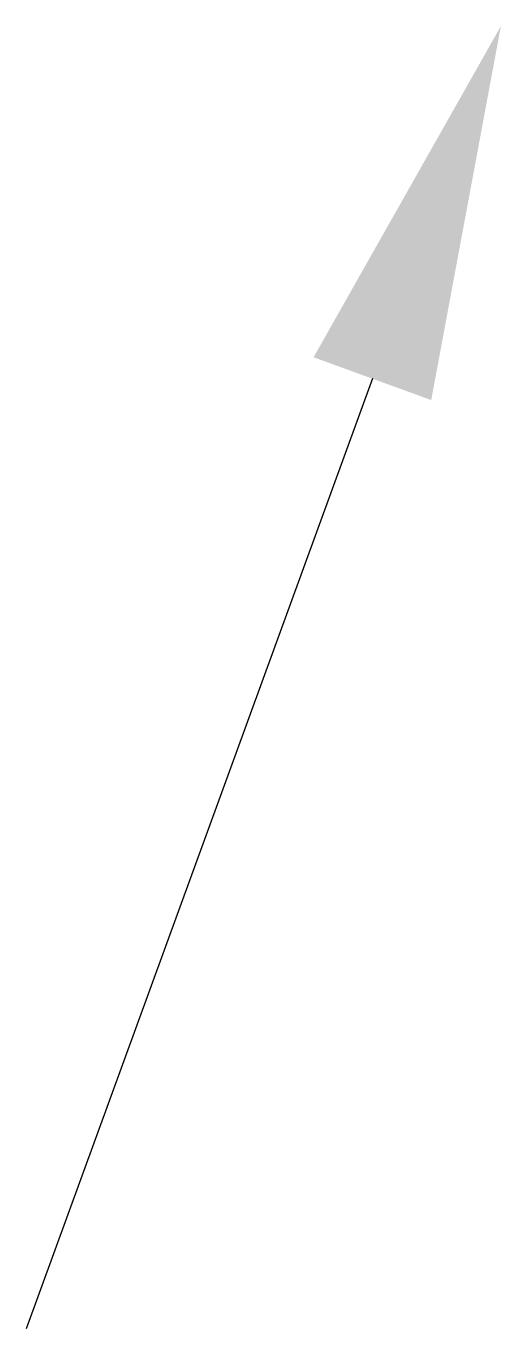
# Model space of a CAD drawing. Extents: x 96.22 to 99.86, y 211.51 to 221.51.
import ezdxf

# ---------------------------------------------------------------- set-up
doc = ezdxf.new("R2010")
doc.units = 0
doc.header["$MEASUREMENT"] = 0
doc.layers.add('11', color=1, linetype='CONTINUOUS')
doc.layers.add('12', color=2, linetype='CONTINUOUS')

# ---------------------------------------------------------------- blocks, each defined once
blk = doc.blocks.new('5221', base_point=(319.6007, 303.8024))
at = {"layer": '11'}
blk.add_line((318.2796, 300.9221), (315.6249, 293.6284), dxfattribs=at)
at = {"layer": '12'}
blk.add_solid([(317.8285, 301.0863), (318.7306, 300.7579), (319.2646, 303.6284)], dxfattribs=at)

msp = doc.modelspace()

# ---------------------------------------------------------------- block references
at = {"layer": '11'}
msp.add_blockref('5221', (100.1951, 221.6885), dxfattribs=at)

doc.saveas('drawing.dxf')
